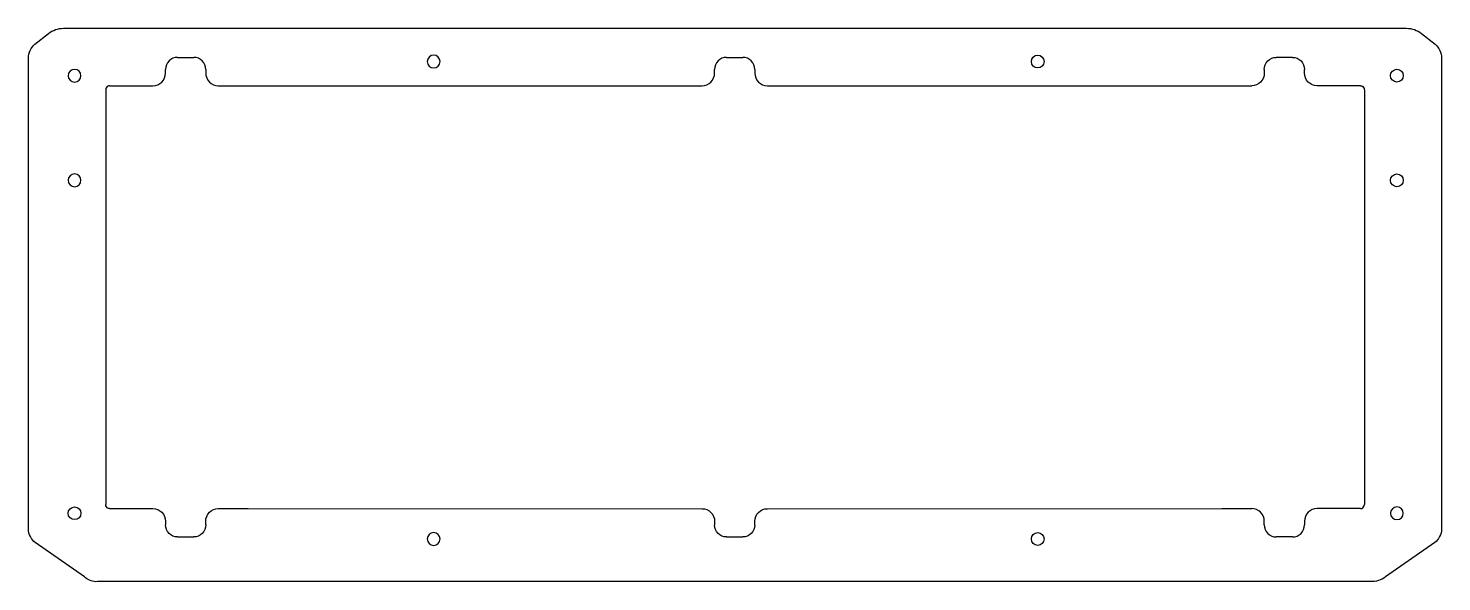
# Model space of a CAD drawing. Extents: x -69 to 277, y 89 to 225.
import ezdxf

# ---------------------------------------------------------------- set-up
doc = ezdxf.new("R2010")
doc.units = 0
doc.layers.add('Layer_1', color=7, linetype='CONTINUOUS')

msp = doc.modelspace()

# ---------------------------------------------------------------- linework, layer by layer
at = {"layer": 'Layer_1', "color": 1}
for p, q in [((-67.579916, 220.993392), (-64.212222, 223.637845)), ((-60.596338, 224.895145), (268.424741, 224.895125)), ((272.040618, 223.637825), (275.40831, 220.993373)), ((-35.583007, 213.92475), (-35.583007, 214.850349)), ((-32.65701, 217.776346), (-28.657018, 217.776346)), ((-25.731021, 214.850349), (-25.731021, 213.92475)), ((31.676537, 216.759059), (31.676537, 216.759059)), ((98.918713, 213.92475), (98.918713, 214.850349)), ((101.84471, 217.776346), (105.844703, 217.776346)), ((108.7707, 214.850349), (108.7707, 213.92475)), ((176.506282, 216.759059), (176.506282, 216.759059)), ((233.571291, 214.850349), (233.571291, 213.92475)), ((240.49728, 217.776346), (236.497288, 217.776346)), ((243.423277, 213.92475), (243.423277, 214.850349)), ((-56.297469, 213.283483), (-56.297469, 213.283483)), ((264.480288, 213.31246), (264.480288, 213.31246)), ((-50.231989, 209.850355), (-50.231989, 174.07921)), ((-49.286793, 210.850754), (-38.657012, 210.850754)), ((-22.657043, 210.850754), (-15.366564, 210.850754)), ((-15.366564, 210.850754), (95.844709, 210.850754)), ((111.844678, 210.850754), (223.206834, 210.850754)), ((223.206834, 210.850754), (230.497313, 210.850754)), ((257.127063, 210.850754), (246.497282, 210.850754)), ((258.072259, 209.850355), (258.072259, 174.07921)), ((-56.29866, 187.707205), (-56.29866, 187.707205)), ((264.479412, 187.707205), (264.479412, 187.707205)), ((-50.231989, 174.07921), (-50.231989, 144.133433)), ((258.072259, 174.07921), (258.072259, 144.133433)), ((-50.231989, 144.133433), (-50.231989, 108.36229)), ((258.072259, 144.133433), (258.072259, 108.36229)), ((-49.286793, 107.361891), (-38.657012, 107.361891)), ((-22.657043, 107.361891), (-15.366564, 107.361891)), ((-15.366564, 107.361891), (95.844709, 107.346016)), ((111.844678, 107.346016), (223.206834, 107.361891)), ((223.206834, 107.361891), (230.497313, 107.361891)), ((257.127063, 107.361891), (246.497282, 107.361891)), ((-56.299612, 106.225851), (-56.299612, 106.225851)), ((-35.583007, 104.287894), (-35.583007, 103.362296)), ((-25.731021, 103.362296), (-25.731021, 104.287894)), ((98.918713, 104.27202), (98.918713, 103.346421)), ((108.7707, 103.346421), (108.7707, 104.27202)), ((233.571291, 103.362296), (233.571291, 104.287894)), ((243.423277, 104.287894), (243.423277, 103.362296)), ((264.480365, 106.225851), (264.480365, 106.225851)), ((-32.65701, 100.436299), (-28.657018, 100.436299)), ((101.84471, 100.420424), (105.844703, 100.420424)), ((240.49728, 100.436299), (236.497288, 100.436299)), ((-55.453427, 90.633302), (-67.497884, 99.067262)), ((31.676537, 99.934022), (31.676537, 99.934022)), ((176.506282, 99.934022), (176.506282, 99.934022)), ((275.326249, 99.067242), (263.281797, 90.633281)), ((-52.708956, 89.484283), (-52.708953, 89.484346)), ((256.508122, 89.516174), (-48.67975, 89.516195))]:
    msp.add_line(p, q, dxfattribs=at)
for points in [[(-64.212222, 223.637845), (-63.173673, 224.453358), (-61.903132, 224.895145), (-60.596338, 224.895145)], [(268.424741, 224.895125), (269.731533, 224.895123), (271.002071, 224.453336), (272.040618, 223.637825)], [(-69.18145, 217.664662), (-69.181247, 218.808682), (-68.464213, 220.299004), (-67.579916, 220.993392)], [(30.10891, 218.3267), (29.243088, 218.3267), (28.541255, 217.624891), (28.541255, 216.759059)], [(31.676537, 216.759059), (31.676537, 217.624891), (30.974704, 218.3267), (30.10891, 218.3267)], [(176.506282, 216.759059), (176.506282, 217.624891), (177.208115, 218.3267), (178.07391, 218.3267)], [(178.07391, 218.3267), (178.939731, 218.3267), (179.641564, 217.624891), (179.641564, 216.759059)], [(275.40831, 220.993373), (276.292608, 220.298985), (277.009642, 218.808648), (277.009845, 217.664611)], [(-69.162247, 102.304762), (-69.132991, 174.860962), (-69.202677, 97.86729), (-69.18145, 217.664662)], [(-57.865097, 214.851124), (-58.730918, 214.851124), (-59.432751, 214.149315), (-59.432751, 213.283483)], [(-56.297469, 213.283483), (-56.297469, 214.149315), (-56.999302, 214.851124), (-57.865097, 214.851124)], [(-34.726023, 216.919346), (-35.274715, 216.370648), (-35.583007, 215.626347), (-35.583007, 214.850349)], [(-32.65701, 217.776346), (-33.433032, 217.776346), (-34.177331, 217.468046), (-34.726023, 216.919346)], [(-26.588032, 216.919346), (-27.136724, 217.468046), (-27.881022, 217.776346), (-28.657018, 217.776346)], [(-25.731021, 214.850349), (-25.731021, 215.626347), (-26.03934, 216.370648), (-26.588032, 216.919346)], [(28.541255, 216.759059), (28.541255, 215.893227), (29.243088, 215.191418), (30.10891, 215.191418)], [(30.10891, 215.191418), (30.974704, 215.191418), (31.676537, 215.893227), (31.676537, 216.759059)], [(99.775698, 216.919346), (99.227006, 216.370648), (98.918713, 215.626347), (98.918713, 214.850349)], [(101.84471, 217.776346), (101.068688, 217.776346), (100.32439, 217.468046), (99.775698, 216.919346)], [(107.913689, 216.919346), (107.364997, 217.468046), (106.620698, 217.776346), (105.844703, 217.776346)], [(108.7707, 214.850349), (108.7707, 215.626347), (108.462381, 216.370648), (107.913689, 216.919346)], [(178.07391, 215.191418), (177.208115, 215.191418), (176.506282, 215.893227), (176.506282, 216.759059)], [(179.641564, 216.759059), (179.641564, 215.893227), (178.939731, 215.191418), (178.07391, 215.191418)], [(233.571291, 214.850349), (233.571291, 215.626347), (233.87961, 216.370648), (234.428302, 216.919346)], [(234.428302, 216.919346), (234.976994, 217.468046), (235.721293, 217.776346), (236.497288, 217.776346)], [(240.49728, 217.776346), (241.273302, 217.776346), (242.017601, 217.468046), (242.566293, 216.919346)], [(242.566293, 216.919346), (243.114985, 216.370648), (243.423277, 215.626347), (243.423277, 214.850349)], [(264.480288, 213.31246), (264.480288, 214.178292), (265.182121, 214.880101), (266.047916, 214.880101)], [(266.047916, 214.880101), (266.913737, 214.880101), (267.61557, 214.178292), (267.61557, 213.31246)], [(277.009845, 217.664611), (277.031012, 97.867269), (276.961407, 174.860962), (276.990612, 102.304709)], [(-59.432751, 213.283483), (-59.432751, 212.417651), (-58.730918, 211.715842), (-57.865097, 211.715842)], [(-57.865097, 211.715842), (-56.999302, 211.715842), (-56.297469, 212.417651), (-56.297469, 213.283483)], [(-38.657012, 210.850754), (-37.841726, 210.850754), (-37.059804, 211.174653), (-36.483409, 211.751153)], [(-36.483409, 211.751153), (-35.90691, 212.327553), (-35.583007, 213.109451), (-35.583007, 213.92475)], [(-25.731021, 213.92475), (-25.731021, 213.109451), (-25.407118, 212.327553), (-24.830619, 211.751153)], [(-24.830619, 211.751153), (-24.254224, 211.174653), (-23.472329, 210.850754), (-22.657043, 210.850754)], [(95.844709, 210.850754), (96.659995, 210.850754), (97.441917, 211.174653), (98.018311, 211.751153)], [(98.018311, 211.751153), (98.594811, 212.327553), (98.918713, 213.109451), (98.918713, 213.92475)], [(108.7707, 213.92475), (108.7707, 213.109451), (109.094602, 212.327553), (109.671102, 211.751153)], [(109.671102, 211.751153), (110.247496, 211.174653), (111.029392, 210.850754), (111.844678, 210.850754)], [(232.670889, 211.751153), (232.094495, 211.174653), (231.312599, 210.850754), (230.497313, 210.850754)], [(233.571291, 213.92475), (233.571291, 213.109451), (233.247389, 212.327553), (232.670889, 211.751153)], [(244.32368, 211.751153), (243.74718, 212.327553), (243.423277, 213.109451), (243.423277, 213.92475)], [(246.497282, 210.850754), (245.681996, 210.850754), (244.900074, 211.174653), (244.32368, 211.751153)], [(266.047916, 211.744819), (265.182121, 211.744819), (264.480288, 212.446628), (264.480288, 213.31246)], [(267.61557, 213.31246), (267.61557, 212.446628), (266.913737, 211.744819), (266.047916, 211.744819)], [(-50.180792, 210.166156), (-50.214712, 210.064355), (-50.231989, 209.957656), (-50.231989, 209.850355)], [(-49.286793, 210.850754), (-49.70531, 210.850754), (-50.071704, 210.570155), (-50.180792, 210.166156)], [(257.127063, 210.850754), (257.54558, 210.850754), (257.911975, 210.570155), (258.021062, 210.166156)], [(258.021062, 210.166156), (258.054982, 210.064355), (258.072259, 209.957656), (258.072259, 209.850355)], [(-57.866287, 189.274846), (-58.732109, 189.274846), (-59.433942, 188.573037), (-59.433942, 187.707205)], [(-59.433942, 187.707205), (-59.433942, 186.841373), (-58.732109, 186.139564), (-57.866287, 186.139564)], [(-56.29866, 187.707205), (-56.29866, 188.573037), (-57.000492, 189.274846), (-57.866287, 189.274846)], [(-57.866287, 186.139564), (-57.000492, 186.139564), (-56.29866, 186.841373), (-56.29866, 187.707205)], [(264.479412, 187.707205), (264.479412, 188.573037), (265.181245, 189.274846), (266.04704, 189.274846)], [(266.04704, 186.139564), (265.181245, 186.139564), (264.479412, 186.841373), (264.479412, 187.707205)], [(266.04704, 189.274846), (266.912861, 189.274846), (267.614694, 188.573037), (267.614694, 187.707205)], [(267.614694, 187.707205), (267.614694, 186.841373), (266.912861, 186.139564), (266.04704, 186.139564)], [(-59.434947, 106.225851), (-59.434947, 107.091699), (-58.733141, 107.793519), (-57.867266, 107.793519)], [(-57.867266, 107.793519), (-57.001418, 107.793519), (-56.299612, 107.091699), (-56.299612, 106.225851)], [(-50.180792, 108.046489), (-50.214712, 108.14829), (-50.231989, 108.254988), (-50.231989, 108.36229)], [(-49.286793, 107.361891), (-49.70531, 107.361891), (-50.071704, 107.642489), (-50.180792, 108.046489)], [(-38.657012, 107.361891), (-37.841726, 107.361891), (-37.059804, 107.037991), (-36.483409, 106.461491)], [(-24.830619, 106.461491), (-24.254224, 107.037991), (-23.472329, 107.361891), (-22.657043, 107.361891)], [(95.844709, 107.346016), (96.659995, 107.346016), (97.441917, 107.022116), (98.018311, 106.445616)], [(109.671102, 106.445616), (110.247496, 107.022116), (111.029392, 107.346016), (111.844678, 107.346016)], [(232.670889, 106.461491), (232.094495, 107.037991), (231.312599, 107.361891), (230.497313, 107.361891)], [(246.497282, 107.361891), (245.681996, 107.361891), (244.900074, 107.037991), (244.32368, 106.461491)], [(257.127063, 107.361891), (257.54558, 107.361891), (257.911975, 107.642489), (258.021062, 108.046489)], [(258.021062, 108.046489), (258.054982, 108.14829), (258.072259, 108.254988), (258.072259, 108.36229)], [(266.048019, 107.793519), (265.182171, 107.793519), (264.480365, 107.091699), (264.480365, 106.225851)], [(267.6157, 106.225851), (267.6157, 107.091699), (266.913893, 107.793519), (266.048019, 107.793519)], [(-57.867266, 104.658184), (-58.733141, 104.658184), (-59.434947, 105.360003), (-59.434947, 106.225851)], [(-56.299612, 106.225851), (-56.299612, 105.360003), (-57.001418, 104.658184), (-57.867266, 104.658184)], [(-36.483409, 106.461491), (-35.90691, 105.885092), (-35.583007, 105.103194), (-35.583007, 104.287894)], [(-25.731021, 104.287894), (-25.731021, 105.103194), (-25.407118, 105.885092), (-24.830619, 106.461491)], [(98.018311, 106.445616), (98.594811, 105.869217), (98.918713, 105.087319), (98.918713, 104.27202)], [(108.7707, 104.27202), (108.7707, 105.087319), (109.094602, 105.869217), (109.671102, 106.445616)], [(233.571291, 104.287894), (233.571291, 105.103194), (233.247389, 105.885092), (232.670889, 106.461491)], [(244.32368, 106.461491), (243.74718, 105.885092), (243.423277, 105.103194), (243.423277, 104.287894)], [(264.480365, 106.225851), (264.480365, 105.360003), (265.182171, 104.658184), (266.048019, 104.658184)], [(266.048019, 104.658184), (266.913893, 104.658184), (267.6157, 105.360003), (267.6157, 106.225851)], [(-67.497884, 99.067262), (-68.417553, 99.711255), (-69.162709, 101.160733), (-69.162247, 102.304762)], [(-34.726023, 101.293299), (-35.274715, 101.841997), (-35.583007, 102.586298), (-35.583007, 103.362296)], [(-32.65701, 100.436299), (-33.433032, 100.436299), (-34.177331, 100.744599), (-34.726023, 101.293299)], [(-26.588032, 101.293299), (-27.136724, 100.744599), (-27.881022, 100.436299), (-28.657018, 100.436299)], [(-25.731021, 103.362296), (-25.731021, 102.586298), (-26.03934, 101.841997), (-26.588032, 101.293299)], [(30.10891, 101.501664), (29.243088, 101.501664), (28.541255, 100.799854), (28.541255, 99.934022)], [(31.676537, 99.934022), (31.676537, 100.799854), (30.974704, 101.501664), (30.10891, 101.501664)], [(99.775698, 101.277424), (99.227006, 101.826122), (98.918713, 102.570423), (98.918713, 103.346421)], [(101.84471, 100.420424), (101.068688, 100.420424), (100.32439, 100.728724), (99.775698, 101.277424)], [(107.913689, 101.277424), (107.364997, 100.728724), (106.620698, 100.420424), (105.844703, 100.420424)], [(108.7707, 103.346421), (108.7707, 102.570423), (108.462381, 101.826122), (107.913689, 101.277424)], [(176.506282, 99.934022), (176.506282, 100.799854), (177.208115, 101.501664), (178.07391, 101.501664)], [(178.07391, 101.501664), (178.939731, 101.501664), (179.641564, 100.799854), (179.641564, 99.934022)], [(233.571291, 103.362296), (233.571291, 102.586298), (233.87961, 101.841997), (234.428302, 101.293299)], [(234.428302, 101.293299), (234.976994, 100.744599), (235.721293, 100.436299), (236.497288, 100.436299)], [(240.49728, 100.436299), (241.273302, 100.436299), (242.017601, 100.744599), (242.566293, 101.293299)], [(242.566293, 101.293299), (243.114985, 101.841997), (243.423277, 102.586298), (243.423277, 103.362296)], [(276.990612, 102.304709), (276.99107, 101.160691), (276.24592, 99.711234), (275.326249, 99.067242)], [(28.541255, 99.934022), (28.541255, 99.06819), (29.243088, 98.366381), (30.10891, 98.366381)], [(30.10891, 98.366381), (30.974704, 98.366381), (31.676537, 99.06819), (31.676537, 99.934022)], [(178.07391, 98.366381), (177.208115, 98.366381), (176.506282, 99.06819), (176.506282, 99.934022)], [(179.641564, 99.934022), (179.641564, 99.06819), (178.939731, 98.366381), (178.07391, 98.366381)], [(-52.708953, 89.484346), (-53.717058, 89.567477), (-54.675577, 89.968754), (-55.453427, 90.633302)], [(263.281797, 90.633281), (262.19817, 89.874484), (260.913022, 89.478373), (259.602104, 89.499119)], [(-48.67975, 89.516195), (-50.022878, 89.516185), (-51.365987, 89.505548), (-52.708956, 89.484283)], [(259.602104, 89.499119), (258.570835, 89.512965), (257.539477, 89.51865), (256.508122, 89.516174)]]:
    msp.add_open_spline(points, degree=3, dxfattribs=at)

doc.saveas('drawing.dxf')
